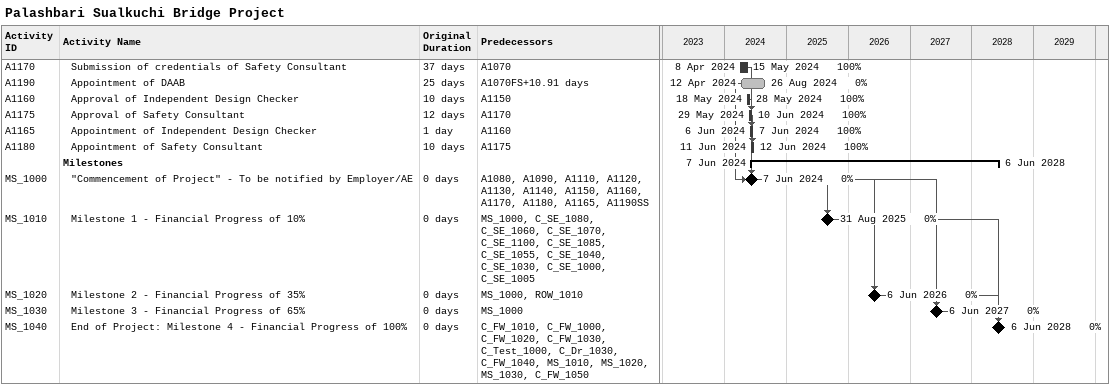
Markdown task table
Palashbari Sualkuchi Bridge Project

| ID | Level | Task | Original duration | Start | Finish | Predecessors | % complete |
|---|---|---|---|---|---|---|---|
| A1170 | 2 | Submission of credentials of Safety Consultant | 37d | 2024-04-08 | 2024-05-15 | A1070 | 100 |
| A1190 | 2 | Appointment of DAAB | 25d | 2024-04-12 | 2024-08-26 | A1070FS+10.91d | 0 |
| A1160 | 2 | Approval of Independent Design Checker | 10d | 2024-05-18 | 2024-05-28 | A1150 | 100 |
| A1175 | 2 | Approval of Safety Consultant | 12d | 2024-05-29 | 2024-06-10 | A1170 | 100 |
| A1165 | 2 | Appointment of Independent Design Checker | 1d | 2024-06-06 | 2024-06-07 | A1160 | 100 |
| A1180 | 2 | Appointment of Safety Consultant | 10d | 2024-06-11 | 2024-06-12 | A1175 | 100 |
|  | 1 | **Milestones** |  | 2024-06-07 | 2028-06-06 |  |  |
| MS_1000 | 2 | "Commencement of Project" - To be notified by Employer/AE | 0d | 2024-06-07 | 2024-06-07 | A1080, A1090, A1110, A1120, A1130, A1140, A1150, A1160, A1170, A1180, A1165, A1190SS | 0 |
| MS_1010 | 2 | Milestone 1 - Financial Progress of 10% | 0d | 2025-08-31 | 2025-08-31 | MS_1000, C_SE_1080, C_SE_1060, C_SE_1070, C_SE_1100, C_SE_1085, C_SE_1055, C_SE_1040, C_SE_1030, C_SE_1000, C_SE_1005 | 0 |
| MS_1020 | 2 | Milestone 2 - Financial Progress of 35% | 0d | 2026-06-06 | 2026-06-06 | MS_1000, ROW_1010 | 0 |
| MS_1030 | 2 | Milestone 3 - Financial Progress of 65% | 0d | 2027-06-06 | 2027-06-06 | MS_1000 | 0 |
| MS_1040 | 2 | End of Project: Milestone 4 - Financial Progress of 100% | 0d | 2028-06-06 | 2028-06-06 | C_FW_1010, C_FW_1000, C_FW_1020, C_FW_1030, C_Test_1000, C_Dr_1030, C_FW_1040, MS_1010, MS_1020, MS_1030, C_FW_1050 | 0 |
